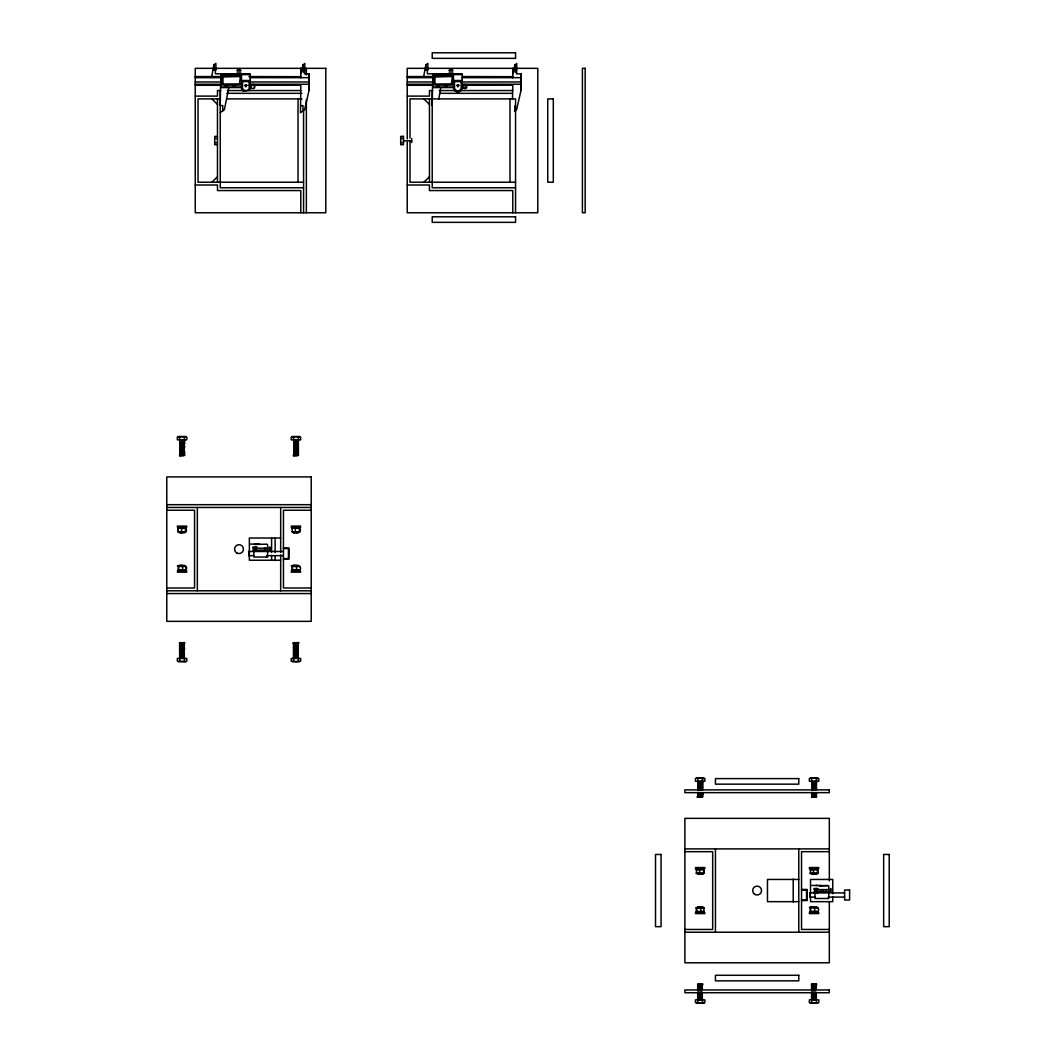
<?xml version="1.0" encoding="UTF-8"?>
<svg xmlns="http://www.w3.org/2000/svg" width="1056" height="1056" viewBox="0 0 1056 1056"><rect width="100%" height="100%" fill="white"/><g stroke="black" fill="none" stroke-linecap="round" stroke-linejoin="round"><path stroke-width="1.5" d="M220.559 85.219L220.255 105.587L222.79 105.587L222.79 110.814M253.796 555.654L248.846 555.654L248.846 551.483L283.444 551.483M300.802 73.854L303.032 64.865L304.801 63.466L304.537 73.854L309.065 73.854L309.065 90.301L304.63 109.745L300.498 112.702L300.802 85.219L248.992 85.285M309.065 90.301L309.065 73.854M432.221 105.587L432.538 85.219M514.536 111.223L516.595 109.745L521.044 90.301L521.044 73.854L516.516 73.854L516.78 63.466L515.011 64.865L512.78 73.854M814.955 897.085L810.018 897.085L810.018 892.927L844.615 892.927M213.906 64.799L213.655 70.132L215.873 69.709L215.873 63.4L213.906 64.799L211.675 76.626M220.823 76.613L220.955 73.801L220.955 87.556L241.468 87.556A4.409 4.409 0 0 0 243.672 91.37M425.885 64.799L425.634 70.132L427.852 69.709L427.852 63.4L425.885 64.799L423.654 76.626M432.802 76.613L432.934 73.801L432.934 87.556L453.433 87.556A4.409 4.409 0 0 0 457.855 91.964A4.409 4.409 0 0 0 462.264 87.556L466.316 87.556L466.316 85.562L462.264 85.562M438.755 99.211L440.801 87.556M181.513 528.066L181.975 527.089M181.751 528.066L182.213 527.089M181.975 528.066L182.45 527.089M181.672 571.164L182.134 570.187M181.909 571.164L182.371 570.187M182.134 571.164L182.609 570.187M295.403 528.066L295.865 527.089M295.865 528.066L296.327 527.089M295.561 571.164L296.023 570.187M295.786 571.164L296.485 570.187M699.626 869.497L700.088 868.52M700.088 869.497L700.55 868.52M699.785 912.608L700.247 911.618M700.247 912.608L700.709 911.618M813.503 869.497L813.965 868.52M813.965 869.497L814.427 868.52M813.661 912.608L814.123 911.618M814.123 912.608L814.585 911.618M182.213 528.066L182.688 527.089M181.434 571.164L181.909 570.187M295.31 571.164L295.786 570.187M211.913 182.226L217.47 176.669M423.892 182.226L429.449 176.669M178.068 528.29L178.345 532.013L178.068 528.29C186.754 524.858 191.413 534.494 178.345 532.013M178.345 566.24L178.345 570.187L186.054 569.963C190.912 562.082 164.406 567.019 186.054 566.452M185.777 566.24L186.054 569.963M292.222 532.013C305.303 534.494 300.643 524.858 291.944 528.29L292.512 531.802M292.222 566.24L292.222 570.187L299.944 569.963C304.788 562.082 278.296 567.019 299.944 566.452M696.168 869.722L703.877 869.497L704.167 873.233L696.445 873.444L696.445 869.497M704.167 911.407L696.445 911.618L696.168 907.883L703.877 907.672L703.877 911.618M810.044 869.722L817.766 869.497L818.044 873.233L810.335 873.444L810.612 869.722M810.335 907.672L810.335 911.618L818.044 911.407C822.888 903.514 796.396 908.45 818.044 907.883M220.255 112.636L224.374 109.679L228.822 87.556M183.374 441.421L184.576 440.194L180.193 440.946L181.13 441.078M183.374 453.301L184.576 453.763L180.193 454.529L184.576 455.281L179.546 455.651L184.576 454.529L183.374 454.054M294.149 441.738L297.739 441.355L298.452 440.194L294.149 440.986M294.624 454.621L298.452 455.281L293.423 455.651L298.452 454.529L297.264 454.054M180.193 644.107L179.546 643.724L184.576 642.602L179.546 642.972L183.916 643.724L179.546 644.477L180.444 644.926M183.374 648.912L179.546 649.757L180.444 650.206M183.374 654.192L179.546 655.037L180.444 655.486M180.193 658.429L179.546 658.06L183.374 657.215M294.083 644.107L293.423 643.724L298.452 642.602L293.423 642.972L297.805 643.724L293.423 644.477L294.149 644.886L297.264 644.384M297.264 648.912L293.423 649.757L297.264 649.664M297.264 654.192L293.423 655.037L297.264 654.944M297.198 657.558C301.118 657.624 291.892 658.456 294.083 657.677L293.423 657.307L294.083 658.429M698.848 781.532L702.676 781.625L698.557 782.443M701.092 790.429L702.676 789.928L701.778 789.479M697.646 797.095L702.676 796.712L702.029 797.095C688.512 797.254 706.873 796.805 701.686 796.607M812.737 782.483L816.565 781.625L815.905 782.76L812.737 783.235M815.839 783.486L816.565 783.143L815.905 782.76M812.737 784.74L816.565 783.895L815.905 783.512M812.737 785.492L816.565 784.648L815.905 784.265M812.737 786.245L816.565 785.4L815.905 785.017M812.737 787.763L816.565 786.905L815.905 785.783M812.737 788.515L816.565 787.657L815.905 787.288M815.839 788.766L816.565 788.41L815.905 788.04M812.737 790.02L816.565 789.175L815.905 788.792M812.737 793.795L816.565 792.937L812.737 793.03M815.839 794.046L816.565 793.69L815.905 793.32M815.905 796.33L816.565 796.712L811.536 797.095L816.565 795.96L812.737 796.052M812.737 795.3L816.565 794.455L815.905 794.072M815.905 795.577L815.905 794.825M701.474 985.261L697.646 985.156L702.676 984.034L697.646 984.403L698.557 984.852M698.557 999.808L697.646 999.491L701.474 998.831M815.826 985.446L816.565 985.538L811.536 985.156L816.565 984.034L811.536 984.403L812.737 984.878M815.905 997.986L812.249 998.329L811.536 999.491L815.364 998.831M182.992 441.448C175.468 441.302 184.655 441.5 183.876 440.59L184.576 440.194L180.193 440.194L181.13 440.326M294.083 440.194L298.452 440.194L297.264 440.471M183.322 656.806C186.899 657.466 178.926 656.106 179.546 658.06L180.259 656.898L183.374 656.449M293.423 658.06L297.264 657.215M702.676 781.625L701.976 782.034L702.676 782.377C703.309 780.714 695.798 782.206 698.65 782.113M815.905 781.255L816.565 781.625L815.866 782.034C818.202 782.998 809.332 782.404 812.526 782.866M701.778 997.92L697.646 998.738L697.646 999.491L698.557 999.174M812.737 999.781L811.536 999.491L812.737 999.214M180.193 442.451L184.576 441.698L183.374 441.236M180.193 447.731L184.576 446.978L183.374 446.516M180.193 453.011L184.576 452.258L183.374 451.783M294.149 443.177L298.452 443.216L294.149 443.995M294.083 444.721L298.452 443.969L297.264 443.494M294.083 445.474L298.452 444.721L297.264 444.246M294.149 446.952L298.452 446.226L297.264 445.751M294.149 448.457L298.452 447.731L297.264 447.269M294.149 449.209L298.452 448.496L297.264 448.021M294.083 450.001L298.452 449.249L297.264 448.774M294.083 450.754L298.452 450.001L297.264 449.526M294.149 452.232L298.452 451.506L297.264 451.031M294.149 453.737L298.452 453.763L294.149 454.555M183.374 645.137L179.546 645.995L180.259 646.404M183.374 650.417L179.546 651.275L180.259 651.684M183.374 655.697L179.546 656.555L180.259 656.951M294.149 644.833L293.423 645.242L297.264 645.137M294.149 645.586L293.423 645.995L294.149 647.156L298.452 647.117L297.198 646.998M294.149 650.113L293.423 650.509L297.264 650.417M294.149 650.866L293.423 651.275L294.149 652.436L298.452 652.397L297.198 652.278M294.149 655.38L293.423 655.789L297.264 655.697M294.149 656.146L293.423 656.555L294.136 657.65M698.557 793.756L702.676 792.937L698.557 793.003M815.905 789.545L816.565 789.928L814.981 790.429M815.839 984.443L812.183 984.034M815.839 985.948L811.536 986.674L812.737 987.136M815.839 986.7L811.536 987.426L812.737 987.901M815.905 987.426L811.536 988.178L812.737 988.654M815.839 988.205L811.536 988.931L812.737 989.406M815.905 992.706L811.536 993.458L812.737 993.934M815.839 993.485L811.536 994.211L812.737 994.686M815.839 996.508L811.536 997.234L812.737 997.696M815.839 997.26L811.536 997.986L812.737 998.461M184.417 437.092L186.78 437.092L186.78 439.811L177.342 439.811L177.342 437.092L182.054 436.722L184.417 437.092L184.417 439.811M298.307 437.092L300.656 437.092L300.656 439.811L291.232 439.811L291.232 437.092L295.944 436.722L298.307 437.092L298.307 439.811M179.705 661.162L177.342 661.162L177.342 658.429L186.78 658.429L186.78 661.162L185.592 661.531L179.705 661.162L179.705 658.429M293.581 661.162L291.232 661.162L291.232 658.429L300.656 658.429L300.656 661.162L295.944 661.531L293.581 661.162L293.581 658.429M702.517 778.523L704.88 778.523L704.88 781.255L695.442 781.255L695.442 778.523L696.63 778.153L702.517 778.523L702.517 781.255M816.407 778.523L818.77 778.523L818.77 781.255L809.332 781.255L809.332 778.523L814.044 778.153L816.407 778.523L816.407 781.255M697.805 1002.593L695.442 1002.593L695.442 999.874L704.88 999.874L704.88 1002.593L703.705 1002.962L697.805 1002.593L697.805 999.874M811.694 1002.593L809.332 1002.593L809.332 999.874L818.77 999.874L818.77 1002.593L814.044 1002.962L811.694 1002.593L811.694 999.874M184.576 440.194L179.546 440.576L181.104 440.708M179.546 455.651L184.576 455.281L179.546 454.898L184.576 454.529L183.322 454.397M298.452 440.194L293.423 440.576L294.162 440.669M293.423 455.651L298.452 455.281L293.423 454.898L298.452 454.529L297.198 454.397M184.576 642.602L179.546 642.972L184.576 643.355L180.088 643.804M179.546 658.06L184.576 657.677L183.322 657.558M298.452 642.602C281.78 643.79 309.382 642.444 294.162 643.817M697.739 792.528L698.65 792.673M816.565 781.625L811.536 782.008L812.79 782.126M811.615 792.528L812.526 792.673M811.536 797.095L816.565 796.712L815.826 796.62M702.676 984.034L697.646 984.403L702.676 984.786L697.646 985.156L698.65 985.274M697.646 999.491L702.676 999.121L701.686 999.002M816.565 984.034L811.536 984.403L816.565 984.786L811.536 985.156L812.526 985.274M811.536 999.491L816.565 999.121L815.826 999.016M294.149 442.424L298.452 441.698L297.264 441.236M294.149 447.704L298.452 446.978L297.264 446.516M294.149 452.984L298.452 453.011L297.264 453.301M180.259 658.403L183.374 657.967M294.149 658.403L297.264 657.967M698.557 783.196L702.676 783.143L698.557 783.948M698.557 785.334L702.676 785.4L698.557 786.218M698.557 788.476L702.676 788.41L698.557 789.228M698.557 795.894L702.676 795.96L701.778 796.277M698.557 985.472L697.646 985.921L698.557 986.357M701.778 986.608L697.646 987.426L698.557 987.862M701.778 988.244L697.646 988.178L701.778 987.36M701.778 989.749L698.557 990M700.643 992.112L697.646 992.706L698.557 993.142M701.778 993.524L697.646 994.211L698.557 994.646M701.778 995.029L697.646 995.716L701.474 995.821M698.557 996.032L697.646 996.481L698.557 996.917M701.778 997.168L697.646 997.986L698.557 998.422M815.654 989.749L812.434 990M815.654 995.029L811.536 995.716L816.565 996.098L815.826 996.006M185.777 532.013L178.068 531.802M184.338 532.013L186.054 531.802M299.653 532.013L291.944 531.802M298.228 532.013L299.944 531.802M703.877 873.444L696.168 873.233M702.451 873.444L704.167 873.233M817.766 873.444L810.044 873.233M696.168 907.883L697.884 907.672M696.445 907.672L704.167 907.883M183.374 446.701L184.576 446.226L183.374 445.751M183.374 451.981L184.576 451.506L183.374 451.031M294.334 646.298L297.264 645.902M294.334 651.578L297.264 651.169M294.334 656.858L297.264 656.449M815.654 781.308L812.434 781.691M815.654 783.578L812.737 783.988M815.654 786.588L812.737 786.997M815.654 788.858L812.737 789.268M815.654 794.138L812.737 794.548M815.654 985.222L811.536 985.921L812.737 986.383M815.654 995.782L811.536 996.481L812.737 996.943M266.68 555.654L266.587 557.066M181.13 441.58L180.193 441.698L181.13 441.83M182.992 446.728L180.193 446.978L181.13 447.11M182.992 452.008L180.193 452.258L181.13 452.39M183.374 646.655L179.546 647.5L181.13 648.001M182.992 648.384L179.546 649.004L180.193 649.387M183.374 651.935L179.546 652.78L181.13 653.281M182.992 653.664L179.546 653.532L183.374 652.687M698.848 789.835L702.676 789.175L701.778 788.726M699.23 999.742L701.092 999.623M813.12 999.742L814.981 999.623M814.532 992.112L811.536 992.706L812.737 993.181M294.69 647.368L293.423 647.5L294.624 647.975M294.69 652.648L293.423 652.78L294.624 653.255M812.79 985.789L811.536 985.921L812.526 986.027M812.79 996.349L811.536 996.481L812.526 996.587M213.668 69.709L215.873 69.709M425.647 69.709L427.852 69.709M303.032 69.96L304.801 69.96M515.011 69.96L516.78 69.96M237.455 70.184L240.504 70.184M449.434 70.184L452.483 70.184M237.072 70.343L240.887 70.343M449.051 70.343L452.866 70.343M237.072 72.032L240.887 72.032M304.537 72.019L303.032 72.019L303.032 64.865M449.051 72.032L452.866 72.032M516.516 72.019L515.011 72.019L515.011 64.865M250.285 74.593L221.285 74.593L221.285 87.173L241.468 87.173M462.264 74.593L433.25 74.593L433.25 87.173L453.433 87.173M195.254 76.547L221.285 76.547M248.939 76.547L300.802 76.679M407.233 76.547L433.25 76.547M462.541 76.547L512.78 76.679M195.254 77.669L221.641 77.669M249.691 77.669L309.065 77.669M407.233 77.669L433.62 77.669M461.657 77.669L521.044 77.669M241.468 80.494L250.285 80.494M453.433 80.494L462.264 80.494M195.254 81.972L221.641 81.972M249.691 81.972L309.065 81.972M407.233 81.972L433.62 81.972M461.657 81.972L521.044 81.972M195.254 84.229L221.641 84.229M249.691 84.229L309.065 84.229M407.233 84.229L433.62 84.229M461.657 84.229L521.044 84.229M195.254 85.285L221.311 85.285M245.124 85.364L246.629 85.364M407.233 85.285L433.29 85.285M457.09 85.364L458.608 85.364M462.607 85.285L512.78 85.219L512.477 99.383M251.09 85.562L250.285 85.562L250.285 87.556A4.409 4.409 0 0 1 248.992 90.671M245.269 85.668L246.47 85.668M457.248 85.668L458.449 85.668M245.467 86.051L246.286 86.051M457.433 86.051L458.264 86.051M250.285 87.556L251.09 87.556A2.059 2.059 0 0 0 254.668 87.595L254.681 85.536A2.059 2.059 0 0 0 251.117 85.523L251.104 87.582M220.744 90.552L217.47 90.552L217.47 96.109L195.254 96.109M227.278 90.552L300.802 90.552M432.722 90.552L429.449 90.552L429.449 96.109L407.233 96.109M439.256 90.552L455.585 90.552M460.495 90.552L512.78 90.552M226.789 93.337L301.95 93.337M440.392 93.337L512.292 93.337M220.255 98.894L198.026 98.894L198.026 182.226L303.574 182.226M226.736 98.894L301.95 98.894M300.498 105.653L303.032 105.653L303.032 110.88M217.47 136.382L214.698 136.382L214.698 144.725L217.47 144.725M214.698 138.468L217.47 138.468M400.699 138.468L403.484 138.468M403.484 140.831L411.708 140.831M214.698 142.639L217.47 142.639M400.699 142.639L403.484 142.639M515.552 182.226L410.005 182.226L410.005 141.372M195.254 184.998L217.47 184.998L217.47 190.555L300.802 190.555L300.802 212.771M407.233 184.998L429.449 184.998L429.449 190.555L512.78 190.555L512.78 212.771M303.574 187.77L220.255 187.77L220.255 91.463M515.552 187.77L432.221 187.77L432.221 91.463M178.385 436.484L185.737 436.484M292.261 436.484L299.614 436.484M166.782 504.689L311.216 504.689M166.782 507.461L311.216 507.461M166.782 510.233L194.555 510.233L194.555 588.007L166.782 588.007M311.216 510.233L283.444 510.233L283.444 588.007L311.216 588.007M177.329 526.099L186.793 526.099M291.205 526.099L300.67 526.099M177.329 527.089L186.793 527.089M291.205 527.089L300.67 527.089M177.936 528.066L186.186 528.066M291.812 528.066L300.062 528.066M181.302 528.462L183.256 528.462M180.444 532.686L181.196 532.686M293.489 532.686L294.32 532.686M296.287 532.686L296.96 532.686M179.414 532.805L184.694 532.805M293.304 532.805L298.584 532.805M280.672 538.019L249.361 538.019L249.361 560.234L280.672 560.234M250.51 544.078L259.802 544.078M266.798 544.157L254.219 544.5M252.767 547.048L256.885 547.048M283.444 548.011L289.001 548.011L289.001 559.126L283.444 559.126M252.767 548.17L267.59 548.17M283.444 548.579L288.446 548.579L288.446 558.571L283.444 558.571M252.767 550.084L267.59 550.084M252.767 551.206L256.885 551.206M266.97 555.654L283.444 555.654M179.414 565.448L184.694 565.448M293.304 565.448L298.584 565.448M180.444 565.567L181.196 565.567M293.489 565.567L294.32 565.567M296.287 565.567L296.96 565.567M181.302 569.791L182.82 569.791M295.192 569.791L296.696 569.791M177.936 570.187L186.186 570.187M291.812 570.187L300.062 570.187M177.329 571.164L186.793 571.164M291.205 571.164L300.67 571.164M177.329 572.154L186.793 572.154M291.205 572.154L300.67 572.154M166.782 590.792L311.216 590.792M166.782 593.564L311.216 593.564M178.385 661.769L185.737 661.769M292.261 661.769L299.614 661.769M696.485 777.916L703.837 777.916M810.374 777.916L817.727 777.916M684.882 848.892L829.33 848.892M684.882 851.677L712.668 851.677L712.668 929.452L684.882 929.452M829.33 851.677L801.544 851.677L801.544 929.452L829.33 929.452M695.429 867.53L704.893 867.53M809.318 867.53L818.783 867.53M695.429 868.52L704.893 868.52M809.318 868.52L818.783 868.52M696.036 869.497L704.286 869.497M809.926 869.497L818.176 869.497M798.772 879.45L767.474 879.45L767.474 901.666L798.772 901.666M811.681 885.443L820.974 885.522M819.39 885.588L827.957 885.588L819.509 885.944M813.938 888.479L818.057 888.479M801.544 889.456L807.101 889.456L807.101 900.557L801.544 900.557M813.938 889.614L828.762 889.614M801.544 890.01L806.546 890.01L806.546 900.002L801.544 900.002M813.938 891.515L828.762 891.515M813.938 892.637L818.057 892.637M828.142 897.085L844.615 897.085M697.528 906.88L702.808 906.88M811.404 906.88L816.684 906.88M697.528 906.998L702.808 906.998M811.404 906.998L816.684 906.998M696.036 911.618L704.286 911.618M809.926 911.618L818.176 911.618M695.429 912.608L704.893 912.608M809.318 912.608L818.783 912.608M695.429 913.585L704.893 913.585M809.318 913.585L818.783 913.585M684.882 932.224L829.33 932.224M696.485 1003.2L703.837 1003.2M810.374 1003.2L817.727 1003.2M181.104 443.731C174.834 443.837 191.796 442.147 181.13 444.088M181.104 444.484C176.141 444.088 187.4 444.497 183.374 443.494M181.104 445.236C176.141 444.827 187.414 445.262 183.374 444.246M181.104 445.988C176.141 445.579 187.414 446.015 183.374 444.998M181.104 446.741C176.048 446.477 187.559 446.398 183.322 446.107M181.104 449.011C176.141 448.602 187.414 449.038 183.374 448.021M181.104 449.764C176.141 449.368 187.4 449.777 183.374 448.774M181.104 450.516C176.141 450.107 187.414 450.542 183.374 449.526M181.104 451.268C176.141 450.886 187.4 451.282 183.374 450.278M181.104 452.021C176.048 451.73 187.572 451.691 183.322 451.387M181.104 454.291C176.048 454.001 187.572 453.948 183.322 453.644M181.104 646.879L179.546 646.747L183.374 645.902M181.104 647.645C176.048 647.368 187.559 647.302 183.322 646.998M181.104 648.397L179.546 648.252L181.13 648.754M181.104 652.159L179.546 652.027L183.374 651.169M181.104 652.925C176.048 652.634 187.572 652.595 183.322 652.278M181.104 653.677C176.048 653.4 187.559 653.334 183.322 653.03M297.198 441.58C301.237 441.87 291.667 441.844 294.162 442.174M297.198 442.332L298.452 442.451L297.264 442.741M297.198 443.084C301.237 443.375 291.667 443.348 294.162 443.678M297.198 443.837C301.237 444.14 291.654 444.088 294.162 444.431M297.198 444.589C301.224 444.906 291.667 444.853 294.162 445.196M297.198 445.342L298.452 445.474L297.264 444.998M297.198 446.107C301.224 446.424 291.667 446.358 294.162 446.701M297.198 446.86C301.237 447.163 291.654 447.097 294.162 447.454M297.198 447.612C301.224 447.929 291.667 447.863 294.162 448.206M183.322 441.58L184.576 441.698L180.088 442.16M297.198 448.364C301.237 448.655 291.667 448.628 294.162 448.958M297.198 449.117C301.237 449.407 291.667 449.381 294.162 449.711M183.322 442.332C187.308 442.9 178.002 443.084 181.13 443.335M183.322 443.084L184.576 443.216L183.374 442.741M297.198 449.869C301.237 450.16 291.667 450.133 294.162 450.463M297.198 450.622L298.452 450.754L297.264 450.278M183.322 443.837C187.308 444.404 178.002 444.589 181.13 444.84M183.322 444.589C187.308 445.157 178.002 445.342 181.13 445.592M297.198 451.387C301.224 451.691 291.667 451.638 294.162 451.981M297.198 452.14L298.452 452.258L297.264 451.783M183.322 445.342C187.308 445.909 178.002 446.094 181.13 446.358M297.198 452.892C301.224 453.209 291.667 453.143 294.162 453.486M183.322 446.86L184.576 446.978L180.088 447.44M297.198 453.644C301.237 453.935 291.667 453.908 294.162 454.238M183.322 447.612C187.308 448.18 178.002 448.364 181.13 448.615M183.322 448.364C187.308 448.932 178.002 449.117 181.13 449.368M183.322 449.117C187.308 449.684 178.002 449.869 181.13 450.12M183.322 449.869C187.308 450.437 178.002 450.622 181.13 450.872M183.322 450.622C187.308 451.189 178.002 451.374 181.13 451.638M183.322 452.14L184.576 452.258L180.088 452.72M183.322 452.892C187.308 453.446 178.002 453.631 181.13 453.895M297.198 643.975C301.224 644.292 291.667 644.239 294.162 644.582M297.198 644.728C301.237 645.031 291.667 644.992 294.162 645.335M297.198 645.493C301.237 645.784 291.667 645.757 294.162 646.087M297.198 646.246C301.224 646.562 291.667 646.496 294.162 646.84M297.198 647.75C301.33 648.107 290.004 647.882 295.007 648.754M297.198 648.503C301.132 648.952 291.905 648.358 294.083 649.387M297.198 649.255C301.224 649.572 291.667 649.506 294.162 649.849M297.198 650.008C301.237 650.311 291.667 650.272 294.162 650.615M297.198 650.773C301.237 651.064 291.667 651.037 294.162 651.367M183.322 643.975L184.576 644.107L180.088 644.556M297.198 651.526C301.224 651.842 291.667 651.776 294.162 652.12M183.322 646.246C187.453 646.589 176.128 646.378 181.13 647.249M297.198 653.03C301.33 653.387 290.004 653.162 295.007 654.034M297.198 653.783C301.132 654.232 291.905 653.638 294.083 654.667M297.198 654.535C301.224 654.852 291.667 654.786 294.162 655.129M183.322 647.75L184.576 647.869L179.546 648.252L183.374 647.407M183.322 648.503L184.576 648.635L180.088 649.084M297.198 655.288C301.237 655.578 291.667 655.552 294.162 655.895M297.198 656.04C301.237 656.344 291.667 656.304 294.162 656.647M183.322 649.255L184.576 649.387L180.088 649.836M297.198 656.806C301.224 657.122 291.667 657.056 294.162 657.4M183.322 651.526C187.453 651.869 176.128 651.658 181.13 652.529M183.322 653.783C187.242 654.232 178.015 653.638 180.193 654.667M183.322 654.535L184.576 654.667L180.088 655.116M812.526 783.618C809.252 783.288 818.308 783.394 815.826 783.037M812.526 784.384C809.239 784.067 818.308 784.133 815.826 783.803M812.526 785.136C809.239 784.819 818.308 784.885 815.826 784.555M812.526 785.888C809.252 785.558 818.308 785.651 815.826 785.308M812.526 786.641C809.239 786.337 818.308 786.39 815.826 786.06M812.526 787.393C809.252 787.063 818.308 787.156 815.826 786.812M812.526 788.146C809.239 787.829 818.321 787.921 815.826 787.565M701.686 782.272L702.676 782.377L701.778 782.694M812.526 788.898C809.252 788.568 818.308 788.674 815.826 788.317M812.526 789.664C809.239 789.347 818.308 789.413 815.826 789.07M698.65 782.866C695.35 782.417 704.84 783.011 701.778 781.942M701.686 783.024C705.078 783.328 695.27 783.301 698.65 783.618M701.686 783.776L702.676 783.895L701.778 783.446M812.526 790.416C809.239 790.099 818.308 790.165 815.826 789.835M698.65 784.384C695.165 784.199 709.513 783.328 698.557 784.714M701.686 784.529L702.676 784.648L701.778 784.964M698.65 785.136C695.35 784.674 704.84 785.268 701.778 784.199M701.686 785.294C705.078 785.598 695.27 785.572 698.65 785.888M701.686 786.047L702.676 786.152L698.557 786.971M698.65 786.641C695.35 786.192 704.84 786.773 701.778 785.717M701.686 786.799L702.676 786.905L701.778 786.469M812.526 793.426C809.239 793.122 818.308 793.188 815.826 792.845M698.65 787.393C694.742 787.314 709.83 786.245 698.557 787.723M701.686 787.552L702.676 787.657L701.778 787.222M812.526 794.178C809.252 793.848 818.308 793.954 815.826 793.597M812.526 794.93C809.252 794.6 818.308 794.706 815.826 794.35M698.65 788.146C695.376 787.961 704.854 787.42 701.778 787.974M701.686 788.304C705.078 788.608 695.27 788.581 698.65 788.898M701.686 789.056C705.065 789.373 695.257 789.32 698.65 789.664M812.526 795.696C809.239 795.379 818.308 795.445 815.826 795.115M701.686 789.809C705.052 790.152 695.257 790.06 698.65 790.416M812.526 796.448C809.239 796.132 818.321 796.211 815.826 795.868M701.686 792.832C705.078 793.135 695.27 793.109 698.65 793.426M701.686 793.584L702.676 793.69L701.778 793.254M698.65 794.178C695.165 794.006 709.513 793.135 698.557 794.508M701.686 794.336L702.676 794.455L701.778 794.006M701.686 795.089L702.676 795.208L701.778 795.524M698.65 794.93C695.152 794.785 709.526 793.874 698.557 795.26M698.65 795.696C695.363 795.221 704.84 795.841 701.778 794.759M701.686 795.854C705.065 796.158 695.257 796.105 698.65 796.448M812.526 986.779C809.239 986.476 818.308 986.542 815.826 986.198M812.526 987.532C809.252 987.202 818.308 987.294 815.826 986.951M812.526 988.284C809.239 987.98 818.308 988.046 815.826 987.703M812.526 989.05C809.252 988.706 818.308 988.812 815.826 988.456M812.526 989.802L811.536 989.683L812.183 990.066M701.686 985.433C705.078 985.736 695.27 985.71 698.65 986.027M701.686 986.185C705.17 986.357 690.809 987.228 701.778 985.855M812.526 992.812C809.252 992.482 818.308 992.574 815.826 992.231M698.65 986.779L697.646 986.674L698.557 987.109M701.686 986.938C705.065 987.268 695.27 987.202 698.65 987.532M812.526 993.564C809.239 993.26 818.308 993.326 815.826 992.983M701.686 987.69C705.065 988.02 695.27 987.967 698.65 988.284M812.526 994.316C809.252 993.986 818.308 994.092 815.826 993.736M812.526 995.082L811.536 994.963L812.737 995.438M701.686 988.442C704.959 988.918 695.482 988.297 698.557 989.38M698.65 989.05L697.646 988.931L698.557 988.614M701.686 989.195C705.17 989.353 690.796 990.264 701.778 988.865M812.526 995.834C809.252 995.504 818.308 995.597 815.826 995.254M698.65 989.802L697.646 989.683L698.306 990.066M812.526 997.339C809.239 997.036 818.308 997.088 815.826 996.758M812.526 998.092C809.252 997.762 818.308 997.854 815.826 997.511M701.686 992.218C705.078 992.521 695.27 992.495 698.65 992.812M812.79 998.857C808.157 998.923 817.37 998.514 815.826 998.263M701.686 992.97C704.959 993.445 695.482 992.825 698.557 993.894M698.65 993.564L697.646 993.458L701.778 992.64M701.686 993.722C705.078 994.026 695.27 994 698.65 994.316M701.686 994.475C705.17 994.633 690.796 995.544 701.778 994.145M698.65 995.082L697.646 994.963L698.557 995.412M701.686 995.24C705.065 995.557 695.27 995.504 698.65 995.834M701.686 995.993C705.078 996.296 695.27 996.27 698.65 996.587M701.686 996.745C704.959 997.22 695.482 996.6 698.557 997.669M698.65 997.339L697.646 997.234L701.778 996.415M701.686 997.498C705.078 997.801 695.27 997.775 698.65 998.092M701.686 998.25C704.854 998.738 696.115 998.078 698.306 999.121L697.646 998.738L698.65 998.844M297.726 440.854C300.142 441.21 291.746 441.065 294.162 441.421M294.162 442.926C291.76 442.504 301.066 442.966 297.264 441.989M294.162 445.949C293.37 445.579 303.798 445.144 294.149 446.252M294.162 451.229C293.317 450.872 303.851 450.41 294.149 451.532M180.088 442.913L184.576 442.451L183.374 441.989M294.162 452.734C291.76 452.47 301.079 452.166 297.264 452.549M180.088 448.193L184.576 447.731L183.374 447.269M180.088 453.473L184.576 453.011L183.374 452.549M294.162 647.592L293.423 647.5L297.264 646.655M294.162 648.344L293.423 648.252L297.264 647.407M294.162 649.097L293.423 649.004L297.264 648.16M294.162 652.872L293.423 652.78L297.264 651.935M184.034 644.78L179.546 645.242L180.259 645.638M294.162 653.624L293.423 653.532L297.264 652.687M184.034 645.533L180.088 646.074M180.088 645.308L183.374 644.384M294.162 654.377L293.423 654.284L297.264 653.44M184.034 650.06L179.546 650.509L180.259 650.918M184.034 650.813L180.088 651.354M180.088 650.588L183.374 649.664M180.088 654.364L181.13 654.034M184.034 655.34L179.546 655.789L180.259 656.198M184.034 656.093L180.088 656.634M180.088 655.868L183.374 654.944M180.088 657.386L180.246 657.65M815.826 782.285L816.565 782.377L815.905 782.008M815.826 989.221C816.671 989.578 806.137 990.026 815.839 988.904M815.826 994.501C816.671 994.858 806.137 995.306 815.839 994.184M812.737 992.416L811.536 991.954M184.232 440.88L183.863 440.537M815.839 797.056L812.183 796.712M698.557 992.389L697.646 991.954M297.805 455.651L294.083 455.281M183.916 455.651L180.193 455.281M702.029 797.095L698.306 796.712M297.805 642.972L294.083 642.602M183.916 642.972L180.193 642.602M702.029 984.403L698.306 984.034M423.892 98.894L429.449 104.452M211.913 98.894L217.47 104.452M832.748 893.732L832.748 879.45L810.533 879.45L810.533 893.732M832.748 896.808L832.748 901.666L810.533 901.666L810.533 896.808M832.22 888.479L832.22 892.28M830.531 888.479L830.531 892.28M829.33 880.836L829.33 818.347L684.882 818.347L684.882 962.782L829.33 962.782L829.33 901.903M828.762 885.944L828.762 898.484L815.008 898.484L815.008 889.614M826.148 889.614L826.148 891.515M826.016 889.68L825.871 891.436M822.664 890.564L822.664 891.436M820.552 890.564L820.552 891.436M817.476 869.722L817.476 873.233M817.45 885.443L815.681 885.443M817.344 889.68L817.344 891.436M816.988 889.614L816.988 892.637M816.407 999.874L816.407 1002.593M814.612 907.883L814.612 911.407M813.476 869.722L813.476 873.233M811.694 778.523L811.694 781.255M810.612 907.883L810.612 911.407M810.018 892.927L810.018 897.085M798.772 848.892L798.772 932.224M793.214 879.067L793.214 902.048M715.44 848.892L715.44 932.224M703.6 869.722L703.6 873.233M702.517 999.874L702.517 1002.593M700.735 907.883L700.735 911.407M699.6 869.722L699.6 873.233M697.805 778.523L697.805 781.255M696.736 907.883L696.736 911.407M521.044 73.854L521.044 90.301M515.552 212.771L515.552 98.894L410.005 98.894L410.005 138.098M515.011 105.653L515.011 110.88M512.78 68.336L512.78 77.854M509.995 98.894L509.995 182.226M462.264 85.298L462.264 73.801L427.39 73.801L427.39 70.132M453.433 74.593L453.433 87.556M429.449 98.894L429.449 182.226M411.708 138.508L411.708 142.6M407.233 138.917L407.233 68.336L537.781 68.336L537.781 212.771L407.233 212.771L407.233 142.19M306.359 68.336L306.359 74.91M306.359 99.528L306.359 212.771M303.574 110.326L303.574 212.771M300.802 68.336L300.802 77.854M299.376 528.29L299.376 531.802M298.307 658.429L298.307 661.162M298.03 98.894L298.03 182.226M296.512 566.452L296.512 569.963M295.376 528.29L295.376 531.802M293.581 437.092L293.581 439.811M292.512 566.452L292.512 569.963M280.672 507.461L280.672 552.407M280.672 554.849L280.672 590.792M275.114 537.636L275.114 552.407M275.114 555.694L275.114 560.617M271.59 538.019L271.59 552.301M271.59 555.377L271.59 560.234M271.207 547.417L271.207 550.466M271.049 547.034L271.049 550.849M269.359 547.034L269.359 550.849M267.59 544.5L267.59 557.04L253.836 557.04L253.836 548.17M264.977 548.17L264.977 550.084M264.713 548.249L264.713 550.004M256.278 544.012L254.509 544.012M256.093 548.17L256.093 550.084M255.829 547.048L255.829 551.206M254.338 85.562L254.338 87.556M250.285 85.298L250.285 73.801L215.411 73.801L215.411 70.132M248.846 551.483L248.846 555.654M241.468 74.593L241.468 87.556M217.47 98.894L217.47 182.226M197.34 507.461L197.34 590.792M185.486 528.29L185.486 531.802M184.417 658.429L184.417 661.162M182.622 566.452L182.622 569.963M181.5 528.29L181.5 531.802M179.705 437.092L179.705 439.811M178.622 566.452L178.622 569.963M241.309 78.104A2.706 2.706 0 0 0 238.603 75.398L223.608 75.412A1.769 1.769 0 0 0 221.839 77.18L221.839 83.054A2.072 2.072 0 0 0 223.912 85.114L238.973 85.1A2.35 2.35 0 0 0 241.309 82.751M222.961 77.101L222.974 83.173L223.912 84.005L239.435 83.886L240.2 78.104A1.584 1.584 0 0 0 238.616 76.52L222.988 77.009M434.94 77.101L434.94 83.173L435.89 84.005L451.414 83.886L452.179 78.104A1.584 1.584 0 0 0 450.582 76.52L434.966 77.009M462.884 86.024L463.082 87.582A2.059 2.059 0 0 0 466.646 87.595L466.66 85.536A2.059 2.059 0 0 0 463.096 85.523L462.884 86.024M225.509 74.884L227.238 74.963L225.509 74.884M225.509 86.077L227.238 86.156L225.509 86.077M233.244 74.884L234.973 74.963L233.244 74.884M233.204 86.077L234.947 86.156L233.204 86.077M437.474 74.884L439.217 74.963L437.474 74.884M437.474 86.077L439.217 86.156L437.474 86.077M445.223 74.884L446.952 74.963L445.223 74.884M445.183 86.077L446.926 86.156L445.183 86.077M246.748 85.114L245.876 86.882L244.992 85.114L246.748 85.114M458.726 85.114L457.855 86.882L456.971 85.114L458.726 85.114M515.552 52.8L432.221 52.8L432.221 58.357L515.552 58.357L515.552 52.8M325.802 68.336L195.254 68.336L195.254 212.771L325.802 212.771L325.802 68.336M585.169 68.336L582.397 68.336L582.397 212.771L585.169 212.771L585.169 68.336M450.582 75.398L435.587 75.412A1.769 1.769 0 0 0 433.818 77.18L433.818 83.054A2.072 2.072 0 0 0 435.89 85.114L450.952 85.1A2.35 2.35 0 0 0 453.288 82.751L453.288 78.104A2.706 2.706 0 0 0 450.582 75.398M249.19 81.589L242.55 81.589L242.55 87.556A3.326 3.326 0 0 0 245.876 90.869A3.326 3.326 0 0 0 249.19 87.556L249.19 81.589M461.168 81.589L454.529 81.589L454.529 87.556A3.326 3.326 0 0 0 457.855 90.869A3.326 3.326 0 0 0 461.168 87.556L461.168 81.589M553.304 98.894L547.747 98.894L547.747 182.226L553.304 182.226L553.304 98.894M403.484 136.382L400.699 136.382L400.699 144.725L403.484 144.725L403.484 136.382M515.552 216.797L432.221 216.797L432.221 222.354L515.552 222.354L515.552 216.797M311.216 476.903L166.782 476.903L166.782 621.35L311.216 621.35L311.216 476.903M798.772 778.602L715.44 778.602L715.44 784.159L798.772 784.159L798.772 778.602M829.33 789.875L684.882 789.875L684.882 792.647L829.33 792.647L829.33 789.875M661.069 854.449L655.512 854.449L655.512 926.666L661.069 926.666L661.069 854.449M889.218 854.449L883.661 854.449L883.661 926.666L889.218 926.666L889.218 854.449M702.808 874.117L697.528 874.117L702.808 874.236M816.684 874.117L811.404 874.117L816.684 874.236M849.605 890.01L844.615 890.01L844.615 900.002L849.605 900.002L849.605 890.01M798.772 975.282L715.44 975.282L715.44 980.839L798.772 980.839L798.772 975.282M829.33 989.96L684.882 989.96L684.882 992.732L829.33 992.732L829.33 989.96M298.452 440.946L297.752 440.59L298.452 440.946M754.882 894.406A4.448 4.448 0 0 0 761.548 890.564A4.448 4.448 0 0 0 754.882 886.71A4.448 4.448 0 0 0 754.882 894.406M236.782 552.974A4.448 4.448 0 0 0 243.448 549.12A4.448 4.448 0 0 0 236.782 545.279A4.448 4.448 0 0 0 236.782 552.974"/></g></svg>
